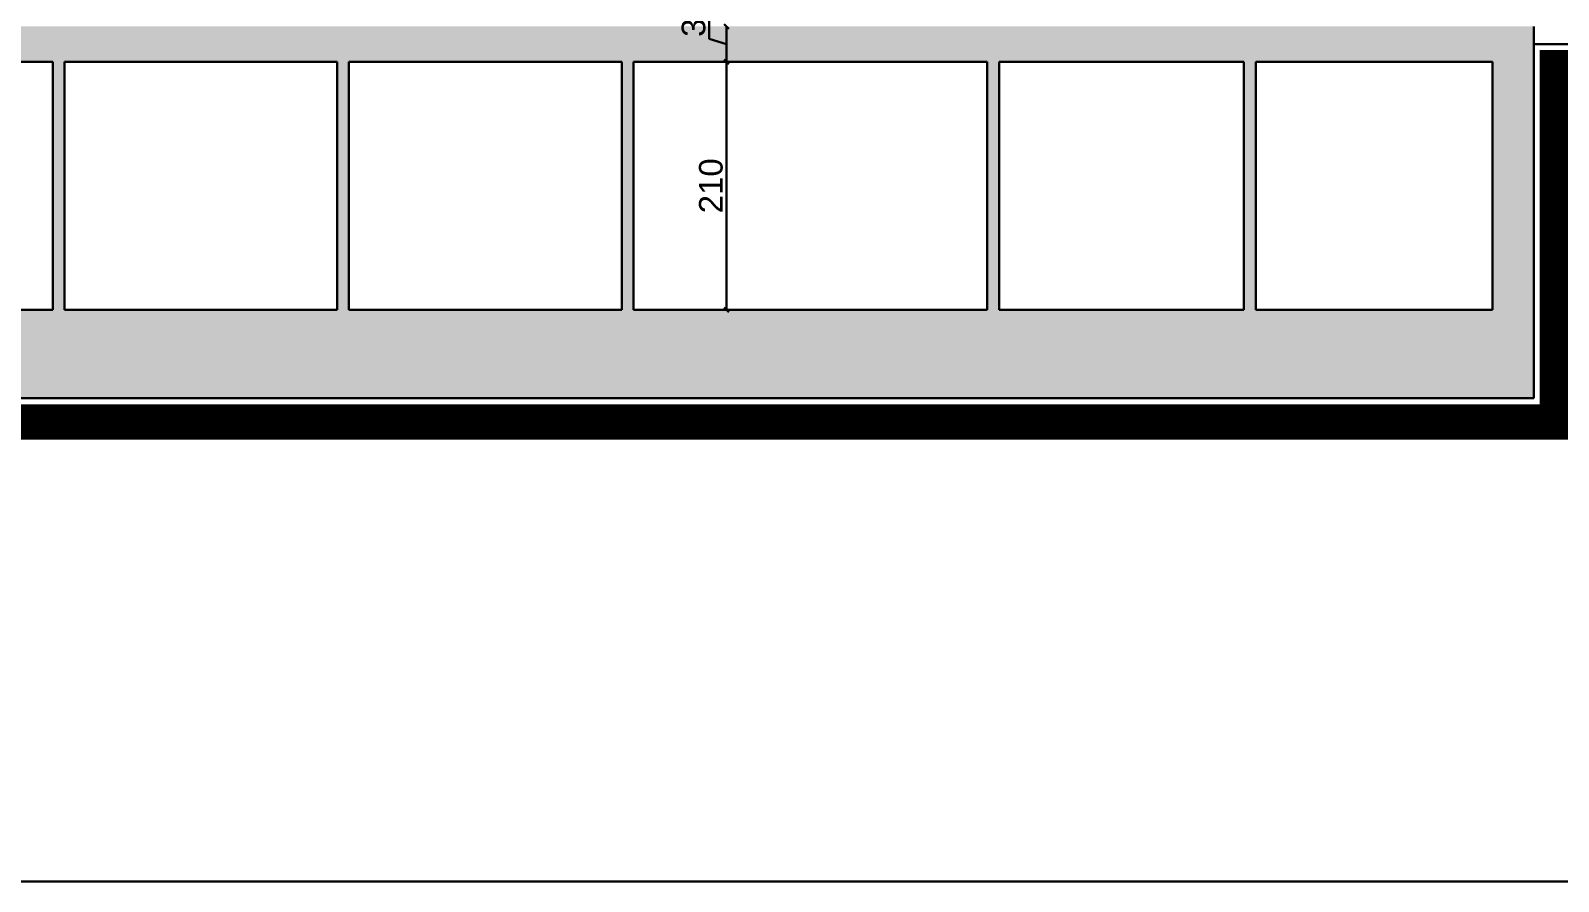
# Model space of a CAD drawing. Header units: millimetres. Extents: x 2804 to 3317, y 6834 to 7064.
# Drawn here: x 2930.02 to 2942.96, y 6985.87 to 6993.08 of the extents above; entities that cross this region are included whole.
import ezdxf

# ---------------------------------------------------------------- set-up
doc = ezdxf.new("R2010")
doc.units = ezdxf.units.MM
doc.header["$PDMODE"] = 1
for name, color, linetype, lineweight in [('cotation', 3, 'Continuous', 30), ('TopoAlt_T', 3, 'Continuous', 30), ('Zin mur', 30, 'Continuous', 30)]:
    doc.layers.add(name, color=color, linetype=linetype, lineweight=lineweight)
doc.layers.add('zin hatch mur', color=8, linetype='Continuous')
doc.styles.add('ARIAL', font='arial.ttf')
doc.dimstyles.new('cotation 100', dxfattribs={"dimtxt": 0.2, "dimasz": 0.04, "dimexe": 0, "dimexo": 0, "dimgap": 0.03, "dimtad": 1, "dimdec": 0, "dimlfac": 100, "dimdsep": 46, "dimtxsty": 'ARIAL', "dimblk": 'OBLIQUE', "dimcen": 0.09, "dimse1": 1, "dimse2": 1, "dimclrd": 256, "dimclre": 256, "dimclrt": 256, "dimadec": 3, "dimazin": 2, "dimtfac": 1, "dimtdec": 0, "dimtofl": 0, "dimtmove": 1, "dimatfit": 3, "dimfxl": 0, "dimtolj": 1, "dimtzin": 0, "dimlwd": -1, "dimlwe": -1, "dimarcsym": 0})

# ---------------------------------------------------------------- blocks, each defined once
blk = doc.blocks.new('_Oblique')
at = {"color": 0, "linetype": 'ByBlock', "lineweight": -2}
blk.add_line((-0.5, -0.5), (0.5, 0.5), dxfattribs=at)
blk = doc.blocks.new('*D642')
at = {"layer": 'cotation', "transparency": 16777216}
blk.add_line((2943.343, 7010.314), (2943.343, 6992.964), dxfattribs=at)
at = {"layer": 'Defpoints', "color": 0, "transparency": 16777216}
for p in [(2942.767, 7010.314), (2942.756, 6992.964), (2943.343, 6992.964)]:
    blk.add_point(p, dxfattribs=at)
at = {"layer": 'cotation', "transparency": 16777216, "xscale": 0.04, "yscale": 0.04, "zscale": 0.04}
for p, rotation in [((2943.343, 7010.314), 90), ((2943.343, 6992.964), 270)]:
    blk.add_blockref('_Oblique', p, dxfattribs=dict(at, rotation=rotation))
at = {"layer": 'cotation', "transparency": 16777216, "insert": (2943.159, 7001.639), "char_height": 0.3, "attachment_point": 5, "rotation": 90, "style": 'ARIAL'}
blk.add_mtext('\\A1;1735', dxfattribs=at)
blk = doc.blocks.new('*D947')
at = {"layer": 'cotation', "transparency": 16777216}
blk.add_line((2935.914, 6990.714), (2935.914, 6992.814), dxfattribs=at)
at = {"layer": 'Defpoints', "color": 0, "transparency": 16777216}
for p in [(2935.914, 6992.814), (2937.031, 6992.814), (2937.031, 6990.714)]:
    blk.add_point(p, dxfattribs=at)
at = {"layer": 'cotation', "transparency": 16777216, "xscale": 0.04, "yscale": 0.04, "zscale": 0.04}
for p, rotation in [((2935.914, 6992.814), 90), ((2935.914, 6990.714), 270)]:
    blk.add_blockref('_Oblique', p, dxfattribs=dict(at, rotation=rotation))
at = {"layer": 'cotation', "transparency": 16777216, "insert": (2935.782, 6991.764), "char_height": 0.2, "attachment_point": 5, "rotation": 90, "style": 'ARIAL'}
blk.add_mtext('\\A1;210', dxfattribs=at)
blk = doc.blocks.new('*D948')
at = {"layer": 'cotation', "transparency": 16777216}
for p, q in [((2935.767, 6993.008), (2935.767, 6993.354)), ((2935.914, 6992.814), (2935.914, 6993.114)), ((2935.914, 6992.964), (2935.767, 6993.008))]:
    blk.add_line(p, q, dxfattribs=at)
at = {"layer": 'Defpoints', "color": 0, "transparency": 16777216}
for p in [(2935.914, 6993.114), (2936.813, 6993.114), (2937.031, 6992.814)]:
    blk.add_point(p, dxfattribs=at)
at = {"layer": 'cotation', "transparency": 16777216, "xscale": 0.04, "yscale": 0.04, "zscale": 0.04}
for p, rotation in [((2935.914, 6993.114), 90), ((2935.914, 6992.814), 270)]:
    blk.add_blockref('_Oblique', p, dxfattribs=dict(at, rotation=rotation))
at = {"layer": 'cotation', "transparency": 16777216, "insert": (2935.635, 6993.181), "char_height": 0.2, "attachment_point": 5, "rotation": 90, "style": 'ARIAL'}
blk.add_mtext('\\A1;30', dxfattribs=at)

msp = doc.modelspace()

# ---------------------------------------------------------------- hatches: boundary and pattern name
at = {"layer": 'zin hatch mur'}
h = msp.add_hatch(color=256, dxfattribs=at)
h.dxf.hatch_style = 1
h.paths.add_polyline_path([(2942.756, 6993.114), (2921.896, 6993.114), (2921.896, 6992.814), (2942.756, 6992.814)])
h = msp.add_hatch(color=256, dxfattribs=at)
h.dxf.hatch_style = 1
h.paths.add_polyline_path([(2930.203, 6990.714), (2930.303, 6990.714), (2930.303, 6992.814), (2930.203, 6992.814)])
h = msp.add_hatch(color=256, dxfattribs=at)
h.dxf.hatch_style = 1
h.paths.add_polyline_path([(2932.614, 6990.714), (2932.714, 6990.714), (2932.714, 6992.814), (2932.614, 6992.814)])
h = msp.add_hatch(color=256, dxfattribs=at)
h.dxf.hatch_style = 1
h.paths.add_polyline_path([(2935.026, 6990.714), (2935.126, 6990.714), (2935.126, 6992.814), (2935.026, 6992.814)])
h = msp.add_hatch(color=256, dxfattribs=at)
h.dxf.hatch_style = 1
h.paths.add_polyline_path([(2938.124, 6990.714), (2938.224, 6990.714), (2938.224, 6992.814), (2938.124, 6992.814)])
h = msp.add_hatch(color=256, dxfattribs=at)
h.dxf.hatch_style = 1
h.paths.add_polyline_path([(2940.299, 6990.714), (2940.399, 6990.714), (2940.399, 6992.814), (2940.299, 6992.814)])
h = msp.add_hatch(color=256, dxfattribs=at)
h.dxf.hatch_style = 1
h.paths.add_polyline_path([(2942.406, 6990.714), (2942.756, 6990.714), (2942.756, 6992.814), (2942.406, 6992.814)])
h = msp.add_hatch(color=256, dxfattribs=at)
h.dxf.hatch_style = 1
h.paths.add_polyline_path([(2921.546, 6990.714), (2942.756, 6990.714), (2942.756, 6989.964), (2921.546, 6989.964)])

# ---------------------------------------------------------------- linework, layer by layer
at = {"layer": 'TopoAlt_T'}
msp.add_lwpolyline([(2960.228, 6985.872), (2909.031, 6985.872), (2909.031, 7022.102), (2960.228, 7022.102)], close=True, dxfattribs=at)
at = {"layer": 'Zin mur'}
for p, q in [((2942.756, 6993.114), (2942.756, 6989.964)), ((2942.756, 6992.964), (2945.155, 6992.964)), ((2927.891, 6992.814), (2930.203, 6992.814)), ((2930.203, 6990.714, 2.965), (2930.203, 6992.814, 2.965)), ((2930.303, 6992.814), (2932.614, 6992.814)), ((2930.303, 6990.714, 2.965), (2930.303, 6992.814, 2.965)), ((2932.614, 6990.714, 2.965), (2932.614, 6992.814, 2.965)), ((2932.714, 6992.814), (2935.026, 6992.814)), ((2932.714, 6990.714, 2.965), (2932.714, 6992.814, 2.965)), ((2935.026, 6990.714, 2.965), (2935.026, 6992.814, 2.965)), ((2935.126, 6992.814), (2938.124, 6992.814)), ((2935.126, 6990.714, 2.965), (2935.126, 6992.814, 2.965)), ((2938.124, 6990.714, 2.965), (2938.124, 6992.814, 2.965)), ((2938.224, 6992.814), (2940.299, 6992.814)), ((2938.224, 6990.714, 2.965), (2938.224, 6992.814, 2.965)), ((2940.299, 6990.714, 2.965), (2940.299, 6992.814, 2.965)), ((2940.399, 6992.814), (2942.406, 6992.814)), ((2940.399, 6990.714, 2.965), (2940.399, 6992.814, 2.965)), ((2942.406, 6992.814), (2942.406, 6990.714)), ((2927.891, 6990.714), (2930.203, 6990.714)), ((2930.303, 6990.714), (2932.614, 6990.714)), ((2932.714, 6990.714), (2935.026, 6990.714)), ((2935.126, 6990.714), (2938.124, 6990.714)), ((2938.224, 6990.714), (2940.299, 6990.714)), ((2940.399, 6990.714), (2942.406, 6990.714)), ((2921.546, 6989.964), (2942.756, 6989.964))]:
    msp.add_line(p, q, dxfattribs=at)
at = {"layer": 'Zin mur', "const_width": 0.1}
for points in [[(2957.806, 6992.864), (2952.212, 6992.864), (2952.212, 6992.664), (2945.055, 6992.664), (2945.055, 6992.864), (2942.856, 6992.864), (2942.856, 6989.864), (2921.446, 6989.864), (2921.446, 6992.764), (2921.446, 6993.014), (2917.292, 6993.014)], [(2957.806, 6992.764), (2952.312, 6992.764), (2952.312, 6992.564), (2944.955, 6992.564), (2944.955, 6992.764), (2942.956, 6992.764), (2942.956, 6989.764), (2921.346, 6989.764), (2921.346, 6992.764), (2921.346, 6992.914), (2917.292, 6992.914)], [(2957.806, 6992.664), (2952.412, 6992.664), (2952.412, 6992.464), (2944.855, 6992.464), (2944.855, 6992.664), (2943.056, 6992.664), (2943.056, 6989.664), (2921.246, 6989.664), (2921.246, 6992.764), (2921.246, 6992.814), (2917.292, 6992.814)]]:
    msp.add_lwpolyline(points, dxfattribs=at)

# ---------------------------------------------------------------- dimensions: what is measured, and where the dimension line sits
at = {"layer": 'cotation'}
dim = msp.add_linear_dim(base=(2943.343, 6992.964), p1=(2942.767, 7010.314), p2=(2942.756, 6992.964), angle=90, dimstyle='cotation 100', override={"dimtxt": 0.3}, dxfattribs=at)
dim.commit()
dim.dimension.update_dxf_attribs({"geometry": '*D642', "text_midpoint": (2943.159, 7001.639)})
for base, p1, p2, picture, middle in [((2935.914, 6993.114), (2937.031, 6992.814), (2936.813, 6993.114), '*D948', (2935.635, 6993.038)), ((2935.914, 6992.814), (2937.031, 6990.714), (2937.031, 6992.814), '*D947', (2935.782, 6991.764))]:
    dim = msp.add_linear_dim(base=base, p1=p1, p2=p2, angle=90, dimstyle='cotation 100', dxfattribs=at)
    dim.commit()
    dim.dimension.update_dxf_attribs({"geometry": picture, "text_midpoint": middle})

doc.saveas('drawing.dxf')
